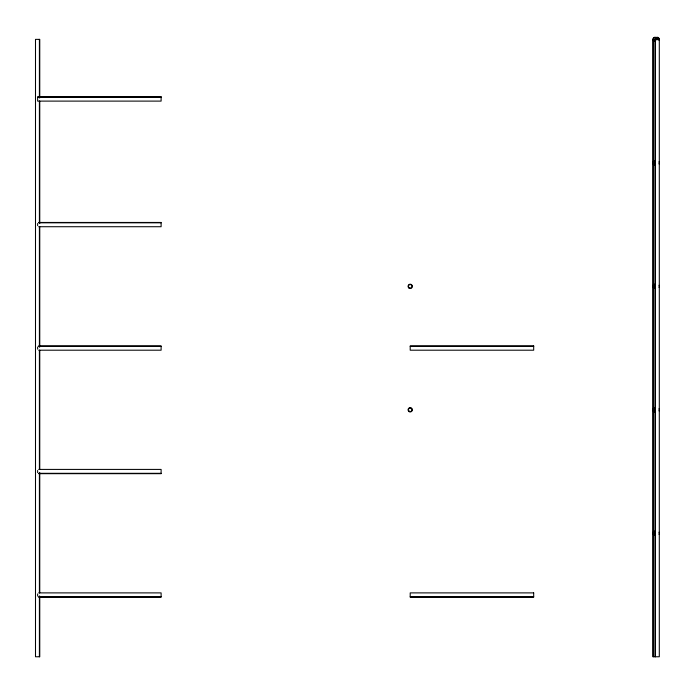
<?xml version="1.0" encoding="UTF-8"?>
<svg xmlns="http://www.w3.org/2000/svg" width="694" height="694" viewBox="0 0 694 694"><rect width="100%" height="100%" fill="white"/><g stroke="black" fill="none" stroke-linecap="round" stroke-linejoin="round"><path stroke-width="1.04" d="M37.632 97.203L161.112 97.203M38.717 222.453L161.112 222.453L161.112 226.721L38.717 226.721M38.717 222.817L161.112 222.817M38.717 345.933L161.112 345.933L161.112 350.201L38.717 350.201M38.717 346.297L161.112 346.297M410.206 346.297L533.686 346.297M38.717 469.413L161.112 469.413L161.112 473.681L38.717 473.681M38.717 473.317L161.112 473.317M38.717 592.893L161.112 592.893L161.112 597.161L38.717 597.161M38.717 596.797L161.112 596.797M410.206 596.797L533.686 596.797M655.396 39.367L655.396 656.767M655.032 39.367L655.032 656.767M653.254 39.367L653.254 656.767M39.766 97.863L39.766 39.367L35.498 39.367L35.498 656.767L39.766 656.767L39.766 596.111M39.766 101.107L39.766 223.503M39.766 226.756L39.766 346.983M39.766 350.236L39.766 469.378M39.766 472.631L39.766 592.858M39.402 39.367L39.402 97.863M39.402 101.107L39.402 223.503M39.402 226.756L39.402 346.983M39.402 350.236L39.402 469.378M39.402 472.631L39.402 592.858M39.402 596.111L39.402 656.767M37.632 223.52L37.632 225.654M37.632 347L37.632 349.134M37.632 470.48L37.632 472.614M37.632 593.96L37.632 596.094M655.492 41.085A1.77 1.77 0 0 1 653.262 39.523A1.77 1.77 0 0 1 655.188 37.606A1.77 1.77 0 0 1 656.741 39.827M655.578 41.432A2.134 2.134 0 0 1 652.907 39.558A2.134 2.134 0 0 1 655.214 37.242A2.134 2.134 0 0 1 657.088 39.922M655.457 39.827A1.77 1.77 0 0 1 657.166 37.597A1.77 1.77 0 0 1 658.875 39.827M655.318 40.434A2.134 2.134 0 0 1 657.166 37.233A2.134 2.134 0 0 1 659.014 40.434M655.492 164.556A1.77 1.77 0 0 1 653.254 162.847A1.77 1.77 0 0 1 655.492 161.138M655.578 164.912A2.134 2.134 0 0 1 652.898 162.847A2.134 2.134 0 0 1 655.578 160.782M659.014 161.78A2.134 2.134 0 0 1 659.014 163.914M655.318 163.914A2.134 2.134 0 0 1 655.318 161.78M655.457 163.307A1.77 1.77 0 0 1 655.457 162.387M659.014 532.22A2.134 2.134 0 0 1 659.014 534.354M655.318 534.354A2.134 2.134 0 0 1 655.318 532.22M655.457 533.747A1.77 1.77 0 0 1 655.457 532.827M659.014 408.74A2.134 2.134 0 0 1 659.014 410.874M655.318 410.874A2.134 2.134 0 0 1 655.318 408.74M655.457 410.267A1.77 1.77 0 0 1 655.457 409.347M659.014 285.26A2.134 2.134 0 0 1 659.014 287.394M655.318 287.394A2.134 2.134 0 0 1 655.318 285.26M655.457 286.787A1.77 1.77 0 0 1 655.457 285.867M655.492 534.996A1.77 1.77 0 0 1 653.254 533.287A1.77 1.77 0 0 1 655.492 531.578M655.578 535.352A2.134 2.134 0 0 1 652.898 533.287A2.134 2.134 0 0 1 655.578 531.222M655.492 288.036A1.77 1.77 0 0 1 653.254 286.327A1.77 1.77 0 0 1 655.492 284.618M655.578 288.392A2.134 2.134 0 0 1 652.898 286.327A2.134 2.134 0 0 1 655.578 284.262M655.492 411.516A1.77 1.77 0 0 1 653.254 409.807A1.77 1.77 0 0 1 655.492 408.098M655.578 411.872A2.134 2.134 0 0 1 652.898 409.807A2.134 2.134 0 0 1 655.578 407.742M659.3 39.367L652.898 39.367L652.898 656.767L659.3 656.767L659.3 39.367M161.112 96.839L37.632 96.839L37.632 101.107L161.112 101.107L161.112 96.839M533.686 345.933L410.206 345.933L410.206 350.201L533.686 350.201L533.686 345.933M533.686 592.893L410.206 592.893L410.206 597.161L533.686 597.161L533.686 592.893M408.957 287.585A1.77 1.77 0 0 0 411.915 286.787A1.77 1.77 0 0 0 409.746 284.618A1.77 1.77 0 0 0 408.957 287.585M409.139 288.175A2.134 2.134 0 0 0 412.34 286.327A2.134 2.134 0 0 0 409.139 284.479A2.134 2.134 0 0 0 409.139 288.175M408.957 411.056A1.77 1.77 0 0 0 411.915 410.267A1.77 1.77 0 0 0 409.746 408.098A1.77 1.77 0 0 0 408.957 411.056M409.139 411.655A2.134 2.134 0 0 0 412.34 409.807A2.134 2.134 0 0 0 409.139 407.959A2.134 2.134 0 0 0 409.139 411.655"/></g></svg>
